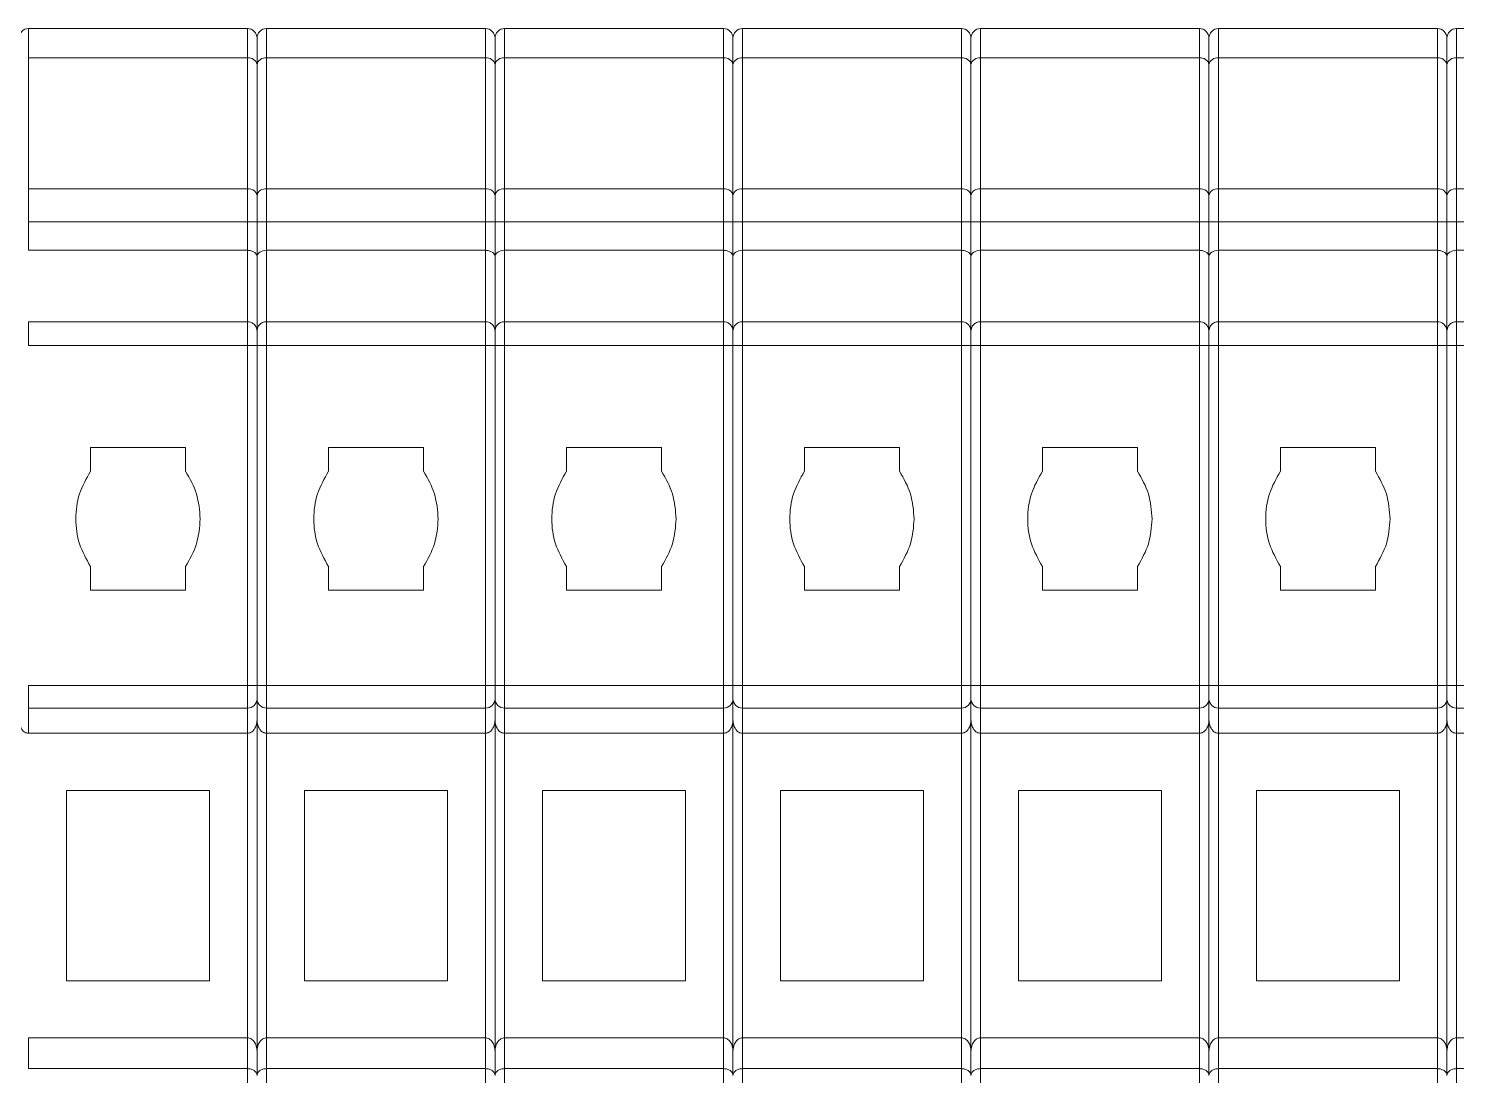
# Model space of a CAD drawing. Header units: millimetres. Extents: x 481 to 936, y 72 to 729.
# Drawn here: x 528.4 to 558.4, y 146.76 to 168.76 of the extents above; entities that cross this region are included whole.
import ezdxf

# ---------------------------------------------------------------- set-up
doc = ezdxf.new("R2010")
doc.units = ezdxf.units.MM

msp = doc.modelspace()

# ---------------------------------------------------------------- linework, layer by layer
at = {"color": 7, "linetype": 'Continuous', "lineweight": 15}
for p, q in [((528.399, 168.142), (528.399, 168.759)), ((528.399, 168.759), (532.999, 168.759)), ((532.999, 168.759), (532.999, 168.142)), ((533.399, 168.142), (533.399, 168.759)), ((533.399, 168.759), (537.999, 168.759)), ((537.999, 168.759), (537.999, 168.142)), ((538.399, 168.142), (538.399, 168.759)), ((538.399, 168.759), (542.999, 168.759)), ((542.999, 168.759), (542.999, 168.142)), ((543.399, 168.142), (543.399, 168.759)), ((543.399, 168.759), (547.999, 168.759)), ((547.999, 168.759), (547.999, 168.142)), ((548.399, 168.142), (548.399, 168.759)), ((548.399, 168.759), (552.999, 168.759)), ((552.999, 168.759), (552.999, 168.142)), ((553.399, 168.142), (553.399, 168.759)), ((553.399, 168.759), (557.999, 168.759)), ((557.999, 168.759), (557.999, 168.142)), ((558.399, 168.142), (558.399, 168.759)), ((558.399, 168.759), (562.999, 168.759)), ((528.399, 168.142), (528.399, 165.39)), ((532.999, 168.142), (528.399, 168.142)), ((532.999, 165.39), (532.999, 168.142)), ((533.199, 168.003), (533.199, 165.252)), ((533.399, 168.142), (533.399, 165.39)), ((537.999, 168.142), (533.399, 168.142)), ((537.999, 165.39), (537.999, 168.142)), ((538.199, 168.003), (538.199, 165.252)), ((538.399, 168.142), (538.399, 165.39)), ((542.999, 168.142), (538.399, 168.142)), ((542.999, 165.39), (542.999, 168.142)), ((543.199, 165.252), (543.199, 168.003)), ((543.399, 168.142), (543.399, 165.39)), ((547.999, 168.142), (543.399, 168.142)), ((547.999, 165.39), (547.999, 168.142)), ((548.199, 168.003), (548.199, 165.252)), ((548.399, 168.142), (548.399, 165.39)), ((552.999, 168.142), (548.399, 168.142)), ((552.999, 165.39), (552.999, 168.142)), ((553.199, 168.003), (553.199, 165.252)), ((553.399, 168.142), (553.399, 165.39)), ((557.999, 168.142), (553.399, 168.142)), ((557.999, 165.39), (557.999, 168.142)), ((558.199, 165.252), (558.199, 168.003)), ((558.399, 168.142), (558.399, 165.39)), ((562.999, 168.142), (558.399, 168.142)), ((528.399, 164.699), (528.399, 165.39)), ((528.399, 165.39), (532.999, 165.39)), ((532.999, 165.39), (532.999, 164.699)), ((533.399, 164.699), (533.399, 165.39)), ((533.399, 165.39), (537.999, 165.39)), ((537.999, 165.39), (537.999, 164.699)), ((538.399, 164.699), (538.399, 165.39)), ((538.399, 165.39), (542.999, 165.39)), ((542.999, 165.39), (542.999, 164.699)), ((543.399, 164.699), (543.399, 165.39)), ((543.399, 165.39), (547.999, 165.39)), ((547.999, 165.39), (547.999, 164.699)), ((548.399, 164.699), (548.399, 165.39)), ((548.399, 165.39), (552.999, 165.39)), ((552.999, 165.39), (552.999, 164.699)), ((553.399, 164.699), (553.399, 165.39)), ((553.399, 165.39), (557.999, 165.39)), ((557.999, 165.39), (557.999, 164.699)), ((558.399, 164.699), (558.399, 165.39)), ((558.399, 165.39), (562.999, 165.39)), ((528.399, 164.699), (528.399, 164.1)), ((532.999, 164.699), (528.399, 164.699)), ((532.999, 164.1), (532.999, 164.699)), ((532.999, 164.699), (533.199, 164.699)), ((533.199, 164.699), (533.199, 163.967)), ((533.199, 164.699), (533.399, 164.699)), ((533.399, 164.699), (533.399, 164.1)), ((537.999, 164.699), (533.399, 164.699)), ((537.999, 164.1), (537.999, 164.699)), ((537.999, 164.699), (538.199, 164.699)), ((538.199, 164.699), (538.199, 163.967)), ((538.199, 164.699), (538.399, 164.699)), ((538.399, 164.699), (538.399, 164.1)), ((542.999, 164.699), (538.399, 164.699)), ((542.999, 164.1), (542.999, 164.699)), ((542.999, 164.699), (543.199, 164.699)), ((543.199, 164.699), (543.399, 164.699)), ((543.199, 164.699), (543.199, 163.967)), ((543.399, 164.699), (543.399, 164.1)), ((547.999, 164.699), (543.399, 164.699)), ((547.999, 164.1), (547.999, 164.699)), ((547.999, 164.699), (548.199, 164.699)), ((548.199, 164.699), (548.199, 163.967)), ((548.199, 164.699), (548.399, 164.699)), ((548.399, 164.699), (548.399, 164.1)), ((552.999, 164.699), (548.399, 164.699)), ((552.999, 164.1), (552.999, 164.699)), ((552.999, 164.699), (553.199, 164.699)), ((553.199, 164.699), (553.199, 163.967)), ((553.199, 164.699), (553.399, 164.699)), ((553.399, 164.699), (553.399, 164.1)), ((557.999, 164.699), (553.399, 164.699)), ((557.999, 164.1), (557.999, 164.699)), ((557.999, 164.699), (558.199, 164.699)), ((558.199, 164.699), (558.399, 164.699)), ((558.199, 164.699), (558.199, 163.967)), ((558.399, 164.699), (558.399, 164.1)), ((562.999, 164.699), (558.399, 164.699)), ((528.399, 164.1), (532.999, 164.1)), ((533.399, 164.1), (537.999, 164.1)), ((538.399, 164.1), (542.999, 164.1)), ((543.399, 164.1), (547.999, 164.1)), ((548.399, 164.1), (552.999, 164.1)), ((553.399, 164.1), (557.999, 164.1)), ((558.399, 164.1), (562.999, 164.1)), ((533.199, 163.967), (533.199, 162.575)), ((533.199, 163.967), (533.199, 162.4)), ((538.199, 163.967), (538.199, 162.575)), ((538.199, 163.967), (538.199, 162.4)), ((543.199, 163.967), (543.199, 162.4)), ((543.199, 163.967), (543.199, 162.575)), ((548.199, 163.967), (548.199, 162.575)), ((548.199, 163.967), (548.199, 162.4)), ((553.199, 163.967), (553.199, 162.575)), ((553.199, 163.967), (553.199, 162.4)), ((558.199, 163.967), (558.199, 162.4)), ((558.199, 163.967), (558.199, 162.575)), ((532.999, 162.6), (528.399, 162.6)), ((528.399, 162.1), (528.399, 162.6)), ((532.999, 162.6), (532.999, 162.1)), ((537.999, 162.6), (533.399, 162.6)), ((533.399, 162.1), (533.399, 162.6)), ((537.999, 162.6), (537.999, 162.1)), ((542.999, 162.6), (538.399, 162.6)), ((538.399, 162.1), (538.399, 162.6)), ((542.999, 162.6), (542.999, 162.1)), ((547.999, 162.6), (543.399, 162.6)), ((543.399, 162.1), (543.399, 162.6)), ((547.999, 162.6), (547.999, 162.1)), ((552.999, 162.6), (548.399, 162.6)), ((548.399, 162.1), (548.399, 162.6)), ((552.999, 162.6), (552.999, 162.1)), ((557.999, 162.6), (553.399, 162.6)), ((553.399, 162.1), (553.399, 162.6)), ((557.999, 162.6), (557.999, 162.1)), ((562.999, 162.6), (558.399, 162.6)), ((558.399, 162.1), (558.399, 162.6)), ((532.999, 162.1), (528.399, 162.1)), ((532.999, 154.958), (532.999, 162.1)), ((532.999, 162.1), (533.199, 162.1)), ((533.199, 162.1), (533.199, 154.958)), ((533.199, 162.1), (533.399, 162.1)), ((533.399, 162.1), (533.399, 154.958)), ((537.999, 162.1), (533.399, 162.1)), ((537.999, 154.958), (537.999, 162.1)), ((537.999, 162.1), (538.199, 162.1)), ((538.199, 162.1), (538.199, 154.958)), ((538.199, 162.1), (538.399, 162.1)), ((538.399, 162.1), (538.399, 154.958)), ((542.999, 162.1), (538.399, 162.1)), ((542.999, 154.958), (542.999, 162.1)), ((542.999, 162.1), (543.199, 162.1)), ((543.199, 162.1), (543.399, 162.1)), ((543.199, 162.1), (543.199, 154.958)), ((543.399, 162.1), (543.399, 154.958)), ((547.999, 162.1), (543.399, 162.1)), ((547.999, 154.958), (547.999, 162.1)), ((547.999, 162.1), (548.199, 162.1)), ((548.199, 162.1), (548.199, 154.958)), ((548.199, 162.1), (548.399, 162.1)), ((548.399, 162.1), (548.399, 154.958)), ((552.999, 162.1), (548.399, 162.1)), ((552.999, 154.958), (552.999, 162.1)), ((552.999, 162.1), (553.199, 162.1)), ((553.199, 162.1), (553.199, 154.958)), ((553.199, 162.1), (553.399, 162.1)), ((553.399, 162.1), (553.399, 154.958)), ((557.999, 162.1), (553.399, 162.1)), ((557.999, 154.958), (557.999, 162.1)), ((557.999, 162.1), (558.199, 162.1)), ((558.199, 162.1), (558.399, 162.1)), ((558.199, 162.1), (558.199, 154.958)), ((558.399, 162.1), (558.399, 154.958)), ((562.999, 162.1), (558.399, 162.1)), ((529.699, 159.958), (531.699, 159.958)), ((529.699, 159.958), (529.699, 159.458)), ((531.699, 159.958), (531.699, 159.458)), ((534.699, 159.958), (536.699, 159.958)), ((534.699, 159.958), (534.699, 159.458)), ((536.699, 159.958), (536.699, 159.458)), ((539.699, 159.958), (541.699, 159.958)), ((539.699, 159.958), (539.699, 159.458)), ((541.699, 159.958), (541.699, 159.458)), ((544.699, 159.958), (546.699, 159.958)), ((544.699, 159.958), (544.699, 159.458)), ((546.699, 159.958), (546.699, 159.458)), ((549.699, 159.958), (551.699, 159.958)), ((549.699, 159.958), (549.699, 159.458)), ((551.699, 159.958), (551.699, 159.458)), ((554.699, 159.958), (556.699, 159.958)), ((554.699, 159.958), (554.699, 159.458)), ((556.699, 159.958), (556.699, 159.458)), ((529.699, 157.458), (529.699, 156.958)), ((531.699, 157.458), (531.699, 156.958)), ((534.699, 157.458), (534.699, 156.958)), ((536.699, 157.458), (536.699, 156.958)), ((539.699, 157.458), (539.699, 156.958)), ((541.699, 157.458), (541.699, 156.958)), ((544.699, 157.458), (544.699, 156.958)), ((546.699, 157.458), (546.699, 156.958)), ((549.699, 157.458), (549.699, 156.958)), ((551.699, 157.458), (551.699, 156.958)), ((554.699, 157.458), (554.699, 156.958)), ((556.699, 157.458), (556.699, 156.958)), ((531.699, 156.958), (529.699, 156.958)), ((536.699, 156.958), (534.699, 156.958)), ((541.699, 156.958), (539.699, 156.958)), ((546.699, 156.958), (544.699, 156.958)), ((551.699, 156.958), (549.699, 156.958)), ((556.699, 156.958), (554.699, 156.958)), ((528.399, 154.958), (532.999, 154.958)), ((528.399, 154.484), (528.399, 154.958)), ((532.999, 154.958), (532.999, 154.484)), ((533.199, 154.958), (532.999, 154.958)), ((533.399, 154.958), (533.199, 154.958)), ((533.399, 154.958), (537.999, 154.958)), ((533.399, 154.484), (533.399, 154.958)), ((537.999, 154.958), (537.999, 154.484)), ((538.199, 154.958), (537.999, 154.958)), ((538.399, 154.958), (538.199, 154.958)), ((538.399, 154.958), (542.999, 154.958)), ((538.399, 154.484), (538.399, 154.958)), ((542.999, 154.958), (542.999, 154.484)), ((543.199, 154.958), (542.999, 154.958)), ((543.399, 154.958), (543.199, 154.958)), ((543.399, 154.958), (547.999, 154.958)), ((543.399, 154.484), (543.399, 154.958)), ((547.999, 154.958), (547.999, 154.484)), ((548.199, 154.958), (547.999, 154.958)), ((548.399, 154.958), (548.199, 154.958)), ((548.399, 154.958), (552.999, 154.958)), ((548.399, 154.484), (548.399, 154.958)), ((552.999, 154.958), (552.999, 154.484)), ((553.199, 154.958), (552.999, 154.958)), ((553.399, 154.958), (553.199, 154.958)), ((553.399, 154.958), (557.999, 154.958)), ((553.399, 154.484), (553.399, 154.958)), ((557.999, 154.958), (557.999, 154.484)), ((558.199, 154.958), (557.999, 154.958)), ((558.399, 154.958), (558.199, 154.958)), ((558.399, 154.958), (562.999, 154.958)), ((558.399, 154.484), (558.399, 154.958)), ((533.199, 154.674), (533.199, 154.233)), ((538.199, 154.674), (538.199, 154.233)), ((543.199, 154.674), (543.199, 154.233)), ((548.199, 154.674), (548.199, 154.233)), ((553.199, 154.674), (553.199, 154.233)), ((558.199, 154.674), (558.199, 154.233)), ((532.999, 154.484), (528.399, 154.484)), ((528.399, 153.954), (528.399, 154.484)), ((532.999, 154.484), (532.999, 153.954)), ((533.199, 154.233), (533.199, 147.054)), ((537.999, 154.484), (533.399, 154.484)), ((533.399, 153.954), (533.399, 154.484)), ((537.999, 154.484), (537.999, 153.954)), ((538.199, 154.233), (538.199, 147.054)), ((542.999, 154.484), (538.399, 154.484)), ((538.399, 153.954), (538.399, 154.484)), ((542.999, 154.484), (542.999, 153.954)), ((543.199, 154.233), (543.199, 147.054)), ((547.999, 154.484), (543.399, 154.484)), ((543.399, 153.954), (543.399, 154.484)), ((547.999, 154.484), (547.999, 153.954)), ((548.199, 154.233), (548.199, 147.054)), ((552.999, 154.484), (548.399, 154.484)), ((548.399, 153.954), (548.399, 154.484)), ((552.999, 154.484), (552.999, 153.954)), ((553.199, 154.233), (553.199, 147.054)), ((557.999, 154.484), (553.399, 154.484)), ((553.399, 153.954), (553.399, 154.484)), ((557.999, 154.484), (557.999, 153.954)), ((558.199, 154.233), (558.199, 147.054)), ((562.999, 154.484), (558.399, 154.484)), ((558.399, 153.954), (558.399, 154.484)), ((528.399, 153.954), (532.999, 153.954)), ((533.399, 153.954), (537.999, 153.954)), ((538.399, 153.954), (542.999, 153.954)), ((543.399, 153.954), (547.999, 153.954)), ((548.399, 153.954), (552.999, 153.954)), ((553.399, 153.954), (557.999, 153.954)), ((558.399, 153.954), (562.999, 153.954)), ((529.199, 148.754), (529.199, 152.754)), ((529.199, 152.754), (532.199, 152.754)), ((532.199, 152.754), (532.199, 148.754)), ((534.199, 148.754), (534.199, 152.754)), ((534.199, 152.754), (537.199, 152.754)), ((537.199, 152.754), (537.199, 148.754)), ((539.199, 148.754), (539.199, 152.754)), ((539.199, 152.754), (542.199, 152.754)), ((542.199, 152.754), (542.199, 148.754)), ((544.199, 148.754), (544.199, 152.754)), ((544.199, 152.754), (547.199, 152.754)), ((547.199, 152.754), (547.199, 148.754)), ((549.199, 148.754), (549.199, 152.754)), ((549.199, 152.754), (552.199, 152.754)), ((552.199, 152.754), (552.199, 148.754)), ((554.199, 148.754), (554.199, 152.754)), ((554.199, 152.754), (557.199, 152.754)), ((557.199, 152.754), (557.199, 148.754)), ((532.199, 148.754), (529.199, 148.754)), ((537.199, 148.754), (534.199, 148.754)), ((542.199, 148.754), (539.199, 148.754)), ((547.199, 148.754), (544.199, 148.754)), ((552.199, 148.754), (549.199, 148.754)), ((557.199, 148.754), (554.199, 148.754)), ((528.399, 147.554), (528.399, 146.907)), ((532.999, 147.554), (528.399, 147.554)), ((532.999, 146.907), (532.999, 147.554)), ((533.399, 147.554), (533.399, 146.907)), ((537.999, 147.554), (533.399, 147.554)), ((537.999, 146.907), (537.999, 147.554)), ((538.399, 147.554), (538.399, 146.907)), ((542.999, 147.554), (538.399, 147.554)), ((542.999, 146.907), (542.999, 147.554)), ((543.399, 147.554), (543.399, 146.907)), ((547.999, 147.554), (543.399, 147.554)), ((547.999, 146.907), (547.999, 147.554)), ((548.399, 147.554), (548.399, 146.907)), ((552.999, 147.554), (548.399, 147.554)), ((552.999, 146.907), (552.999, 147.554)), ((553.399, 147.554), (553.399, 146.907)), ((557.999, 147.554), (553.399, 147.554)), ((557.999, 146.907), (557.999, 147.554)), ((558.399, 147.554), (558.399, 146.907)), ((562.999, 147.554), (558.399, 147.554)), ((533.199, 147.274), (533.199, 146.764)), ((533.199, 146.764), (533.199, 147.274)), ((538.199, 147.274), (538.199, 146.764)), ((538.199, 146.764), (538.199, 147.274)), ((543.199, 146.764), (543.199, 147.274)), ((543.199, 147.274), (543.199, 146.764)), ((548.199, 147.274), (548.199, 146.764)), ((548.199, 146.764), (548.199, 147.274)), ((553.199, 147.274), (553.199, 146.764)), ((553.199, 146.764), (553.199, 147.274)), ((558.199, 146.764), (558.199, 147.274)), ((558.199, 147.274), (558.199, 146.764)), ((532.999, 146.907), (528.399, 146.907)), ((532.999, 144.642), (532.999, 146.907)), ((533.399, 146.907), (533.399, 144.642)), ((537.999, 146.907), (533.399, 146.907)), ((537.999, 144.642), (537.999, 146.907)), ((538.399, 146.907), (538.399, 144.642)), ((542.999, 146.907), (538.399, 146.907)), ((542.999, 144.642), (542.999, 146.907)), ((543.399, 146.907), (543.399, 144.642)), ((547.999, 146.907), (543.399, 146.907)), ((547.999, 144.642), (547.999, 146.907)), ((548.399, 146.907), (548.399, 144.642)), ((552.999, 146.907), (548.399, 146.907)), ((552.999, 144.642), (552.999, 146.907)), ((553.399, 146.907), (553.399, 144.642)), ((557.999, 146.907), (553.399, 146.907)), ((557.999, 144.642), (557.999, 146.907)), ((558.399, 146.907), (558.399, 144.642)), ((562.999, 146.907), (558.399, 146.907))]:
    msp.add_line(p, q, dxfattribs=at)
at = {"color": 8, "linetype": 'Continuous', "lineweight": 15}
for p, q in [((532.999, 162.6), (532.999, 164.1)), ((533.399, 164.1), (533.399, 162.6)), ((537.999, 162.6), (537.999, 164.1)), ((538.399, 164.1), (538.399, 162.6)), ((542.999, 162.6), (542.999, 164.1)), ((543.399, 164.1), (543.399, 162.6)), ((547.999, 162.6), (547.999, 164.1)), ((548.399, 164.1), (548.399, 162.6)), ((552.999, 162.6), (552.999, 164.1)), ((553.399, 164.1), (553.399, 162.6)), ((557.999, 162.6), (557.999, 164.1)), ((558.399, 164.1), (558.399, 162.6)), ((532.999, 147.554), (532.999, 153.954)), ((533.399, 153.954), (533.399, 147.554)), ((537.999, 147.554), (537.999, 153.954)), ((538.399, 153.954), (538.399, 147.554)), ((542.999, 147.554), (542.999, 153.954)), ((543.399, 153.954), (543.399, 147.554)), ((547.999, 147.554), (547.999, 153.954)), ((548.399, 153.954), (548.399, 147.554)), ((552.999, 147.554), (552.999, 153.954)), ((553.399, 153.954), (553.399, 147.554)), ((557.999, 147.554), (557.999, 153.954)), ((558.399, 153.954), (558.399, 147.554))]:
    msp.add_line(p, q, dxfattribs=at)
at = {"color": 7, "linetype": 'Continuous', "lineweight": 15}
for centre, radius, start, end in [((528.399, 168.559), 0.2, 90, 180), ((532.999, 168.559), 0.2, 360, 90), ((533.399, 168.559), 0.2, 90, 180), ((537.999, 168.559), 0.2, 360, 90), ((538.399, 168.559), 0.2, 90, 180), ((542.999, 168.559), 0.2, 360, 90), ((543.399, 168.559), 0.2, 90, 180), ((547.999, 168.559), 0.2, 360, 90), ((548.399, 168.559), 0.2, 90, 180), ((552.999, 168.559), 0.2, 360, 90), ((553.399, 168.559), 0.2, 90, 180), ((557.999, 168.559), 0.2, 360, 90), ((558.399, 168.559), 0.2, 90, 180), ((533.025, 167.966), 0.178, 12.2565, 98.4379), ((533.373, 167.966), 0.178, 81.5621, 167.7435), ((538.025, 167.966), 0.178, 12.2565, 98.4379), ((538.373, 167.966), 0.178, 81.5621, 167.7435), ((543.025, 167.966), 0.178, 12.2565, 98.4379), ((543.373, 167.966), 0.178, 81.5621, 167.7435), ((548.025, 167.966), 0.178, 12.2565, 98.4379), ((548.373, 167.966), 0.178, 81.5621, 167.7435), ((553.025, 167.966), 0.178, 12.2565, 98.4379), ((553.373, 167.966), 0.178, 81.5621, 167.7435), ((558.025, 167.966), 0.178, 12.2565, 98.4379), ((558.373, 167.966), 0.178, 81.5621, 167.7435), ((533.025, 165.214), 0.178, 12.2565, 98.4379), ((533.373, 165.214), 0.178, 81.5621, 167.7435), ((538.025, 165.214), 0.178, 12.2565, 98.4379), ((538.373, 165.214), 0.178, 81.5621, 167.7435), ((543.025, 165.214), 0.178, 12.2565, 98.4379), ((543.373, 165.214), 0.178, 81.5621, 167.7435), ((548.025, 165.214), 0.178, 12.2565, 98.4379), ((548.373, 165.214), 0.178, 81.5621, 167.7435), ((553.025, 165.214), 0.178, 12.2565, 98.4379), ((553.373, 165.214), 0.178, 81.5621, 167.7435), ((558.025, 165.214), 0.178, 12.2565, 98.4379), ((558.373, 165.214), 0.178, 81.5621, 167.7435), ((533.004, 154.679), 0.195, 268.4642, 358.3771), ((533.394, 154.679), 0.195, 181.6229, 271.5358), ((538.004, 154.679), 0.195, 268.4642, 358.3771), ((538.394, 154.679), 0.195, 181.6229, 271.5358), ((543.004, 154.679), 0.195, 268.4642, 358.3771), ((543.394, 154.679), 0.195, 181.6229, 271.5358), ((548.004, 154.679), 0.195, 268.4642, 358.3771), ((548.394, 154.679), 0.195, 181.6229, 271.5358), ((553.004, 154.679), 0.195, 268.4642, 358.3771), ((553.394, 154.679), 0.195, 181.6229, 271.5358), ((558.004, 154.679), 0.195, 268.4642, 358.3771), ((558.394, 154.679), 0.195, 181.6229, 271.5358)]:
    msp.add_arc(centre, radius, start, end, dxfattribs=at)
for centre in [(533.399, 163.967), (538.399, 163.967), (543.399, 163.967), (548.399, 163.967), (553.399, 163.967), (558.399, 163.967)]:
    msp.add_ellipse(centre, major_axis=(0.2, 0), ratio=0.666667, start_param=1.570796, end_param=3.141593, dxfattribs=at)
for points, knots in [([(533.199, 168.559), (533.199, 168.552), (533.199, 168.538), (533.199, 168.424), (533.199, 168.251), (533.199, 168.085), (533.199, 168.003)], [0, 0, 0, 0, 0.247435, 0.5, 0.752565, 1, 1, 1, 1]), ([(533.199, 168.559), (533.199, 168.552), (533.199, 168.538), (533.199, 168.424), (533.199, 168.251), (533.199, 168.085), (533.199, 168.003)], [0, 0, 0, 0, 0.247435, 0.5, 0.752565, 1, 1, 1, 1]), ([(538.199, 168.559), (538.199, 168.552), (538.199, 168.538), (538.199, 168.424), (538.199, 168.251), (538.199, 168.085), (538.199, 168.003)], [0, 0, 0, 0, 0.247435, 0.5, 0.752565, 1, 1, 1, 1]), ([(538.199, 168.559), (538.199, 168.552), (538.199, 168.538), (538.199, 168.424), (538.199, 168.251), (538.199, 168.085), (538.199, 168.003)], [0, 0, 0, 0, 0.247435, 0.5, 0.752565, 1, 1, 1, 1]), ([(543.199, 168.559), (543.199, 168.552), (543.199, 168.538), (543.199, 168.424), (543.199, 168.251), (543.199, 168.085), (543.199, 168.003)], [0, 0, 0, 0, 0.247435, 0.5, 0.752565, 1, 1, 1, 1]), ([(543.199, 168.559), (543.199, 168.552), (543.199, 168.538), (543.199, 168.424), (543.199, 168.251), (543.199, 168.085), (543.199, 168.003)], [0, 0, 0, 0, 0.247435, 0.5, 0.752565, 1, 1, 1, 1]), ([(548.199, 168.559), (548.199, 168.552), (548.199, 168.538), (548.199, 168.424), (548.199, 168.251), (548.199, 168.085), (548.199, 168.003)], [0, 0, 0, 0, 0.247435, 0.5, 0.752565, 1, 1, 1, 1]), ([(548.199, 168.559), (548.199, 168.552), (548.199, 168.538), (548.199, 168.424), (548.199, 168.251), (548.199, 168.085), (548.199, 168.003)], [0, 0, 0, 0, 0.247435, 0.5, 0.752565, 1, 1, 1, 1]), ([(553.199, 168.559), (553.199, 168.552), (553.199, 168.538), (553.199, 168.424), (553.199, 168.251), (553.199, 168.085), (553.199, 168.003)], [0, 0, 0, 0, 0.247435, 0.5, 0.752565, 1, 1, 1, 1]), ([(553.199, 168.559), (553.199, 168.552), (553.199, 168.538), (553.199, 168.424), (553.199, 168.251), (553.199, 168.085), (553.199, 168.003)], [0, 0, 0, 0, 0.247435, 0.5, 0.752565, 1, 1, 1, 1]), ([(558.199, 168.559), (558.199, 168.552), (558.199, 168.538), (558.199, 168.424), (558.199, 168.251), (558.199, 168.085), (558.199, 168.003)], [0, 0, 0, 0, 0.247435, 0.5, 0.752565, 1, 1, 1, 1]), ([(558.199, 168.559), (558.199, 168.552), (558.199, 168.538), (558.199, 168.424), (558.199, 168.251), (558.199, 168.085), (558.199, 168.003)], [0, 0, 0, 0, 0.247435, 0.5, 0.752565, 1, 1, 1, 1]), ([(533.199, 163.967), (533.196, 163.984), (533.19, 164.018), (533.152, 164.056), (533.11, 164.079), (533.075, 164.091), (533.037, 164.099), (533.012, 164.1), (532.999, 164.1)], [0, 0, 0, 0, 0.269966, 0.52831, 0.658152, 0.776861, 0.889617, 1, 1, 1, 1]), ([(538.199, 163.967), (538.196, 163.984), (538.19, 164.018), (538.152, 164.056), (538.11, 164.079), (538.075, 164.091), (538.037, 164.099), (538.012, 164.1), (537.999, 164.1)], [0, 0, 0, 0, 0.269966, 0.52831, 0.658152, 0.776861, 0.889617, 1, 1, 1, 1]), ([(543.199, 163.967), (543.196, 163.984), (543.19, 164.018), (543.152, 164.056), (543.11, 164.079), (543.075, 164.091), (543.037, 164.099), (543.012, 164.1), (542.999, 164.1)], [0, 0, 0, 0, 0.269966, 0.52831, 0.658152, 0.776861, 0.889617, 1, 1, 1, 1]), ([(548.199, 163.967), (548.196, 163.984), (548.19, 164.018), (548.152, 164.056), (548.11, 164.079), (548.075, 164.091), (548.037, 164.099), (548.012, 164.1), (547.999, 164.1)], [0, 0, 0, 0, 0.269966, 0.52831, 0.658152, 0.776861, 0.889617, 1, 1, 1, 1]), ([(553.199, 163.967), (553.196, 163.984), (553.19, 164.018), (553.152, 164.056), (553.11, 164.079), (553.075, 164.091), (553.037, 164.099), (553.012, 164.1), (552.999, 164.1)], [0, 0, 0, 0, 0.269966, 0.52831, 0.658152, 0.776861, 0.889617, 1, 1, 1, 1]), ([(558.199, 163.967), (558.196, 163.984), (558.19, 164.018), (558.152, 164.056), (558.11, 164.079), (558.075, 164.091), (558.037, 164.099), (558.012, 164.1), (557.999, 164.1)], [0, 0, 0, 0, 0.269966, 0.52831, 0.658152, 0.776861, 0.889617, 1, 1, 1, 1]), ([(533.199, 162.4), (533.195, 162.428), (533.188, 162.487), (533.134, 162.554), (533.067, 162.594), (533.021, 162.598), (532.999, 162.6)], [0, 0, 0, 0, 0.270261, 0.562429, 0.789736, 1, 1, 1, 1]), ([(533.399, 162.6), (533.37, 162.597), (533.311, 162.589), (533.244, 162.535), (533.205, 162.468), (533.201, 162.422), (533.199, 162.4)], [0, 0, 0, 0, 0.270261, 0.562429, 0.789736, 1, 1, 1, 1]), ([(538.199, 162.4), (538.195, 162.428), (538.188, 162.487), (538.134, 162.554), (538.067, 162.594), (538.021, 162.598), (537.999, 162.6)], [0, 0, 0, 0, 0.270261, 0.562429, 0.789736, 1, 1, 1, 1]), ([(538.399, 162.6), (538.37, 162.597), (538.311, 162.589), (538.244, 162.535), (538.205, 162.468), (538.201, 162.422), (538.199, 162.4)], [0, 0, 0, 0, 0.270261, 0.562429, 0.789736, 1, 1, 1, 1]), ([(543.199, 162.4), (543.195, 162.428), (543.188, 162.487), (543.134, 162.554), (543.067, 162.594), (543.021, 162.598), (542.999, 162.6)], [0, 0, 0, 0, 0.270261, 0.562429, 0.789736, 1, 1, 1, 1]), ([(543.399, 162.6), (543.37, 162.597), (543.311, 162.589), (543.244, 162.535), (543.205, 162.468), (543.201, 162.422), (543.199, 162.4)], [0, 0, 0, 0, 0.270261, 0.562429, 0.789736, 1, 1, 1, 1]), ([(548.199, 162.4), (548.195, 162.428), (548.188, 162.487), (548.134, 162.554), (548.067, 162.594), (548.021, 162.598), (547.999, 162.6)], [0, 0, 0, 0, 0.270261, 0.562429, 0.789736, 1, 1, 1, 1]), ([(548.399, 162.6), (548.37, 162.597), (548.311, 162.589), (548.244, 162.535), (548.205, 162.468), (548.201, 162.422), (548.199, 162.4)], [0, 0, 0, 0, 0.270261, 0.562429, 0.789736, 1, 1, 1, 1]), ([(553.199, 162.4), (553.195, 162.428), (553.188, 162.487), (553.134, 162.554), (553.067, 162.594), (553.021, 162.598), (552.999, 162.6)], [0, 0, 0, 0, 0.270261, 0.562429, 0.789736, 1, 1, 1, 1]), ([(553.399, 162.6), (553.37, 162.597), (553.311, 162.589), (553.244, 162.535), (553.205, 162.468), (553.201, 162.422), (553.199, 162.4)], [0, 0, 0, 0, 0.270261, 0.562429, 0.789736, 1, 1, 1, 1]), ([(558.199, 162.4), (558.195, 162.428), (558.188, 162.487), (558.134, 162.554), (558.067, 162.594), (558.021, 162.598), (557.999, 162.6)], [0, 0, 0, 0, 0.270261, 0.562429, 0.789736, 1, 1, 1, 1]), ([(558.399, 162.6), (558.37, 162.597), (558.311, 162.589), (558.244, 162.535), (558.205, 162.468), (558.201, 162.422), (558.199, 162.4)], [0, 0, 0, 0, 0.270261, 0.562429, 0.789736, 1, 1, 1, 1]), ([(533.199, 162.4), (533.199, 162.396), (533.199, 162.39), (533.199, 162.353), (533.199, 162.314), (533.199, 162.266), (533.199, 162.196), (533.199, 162.138), (533.199, 162.1)], [0, 0, 0, 0, 0.239444, 0.36822, 0.499999, 0.628777, 0.760556, 1, 1, 1, 1]), ([(533.199, 162.4), (533.199, 162.396), (533.199, 162.39), (533.199, 162.352), (533.199, 162.313), (533.199, 162.266), (533.199, 162.196), (533.199, 162.138), (533.199, 162.1)], [0, 0, 0, 0, 0.2394436, 0.3712234, 0.5000014, 0.6317798, 0.7605564, 1, 1, 1, 1]), ([(538.199, 162.4), (538.199, 162.396), (538.199, 162.39), (538.199, 162.353), (538.199, 162.314), (538.199, 162.266), (538.199, 162.196), (538.199, 162.138), (538.199, 162.1)], [0, 0, 0, 0, 0.239444, 0.36822, 0.499999, 0.628777, 0.760556, 1, 1, 1, 1]), ([(538.199, 162.4), (538.199, 162.396), (538.199, 162.39), (538.199, 162.352), (538.199, 162.313), (538.199, 162.266), (538.199, 162.196), (538.199, 162.138), (538.199, 162.1)], [0, 0, 0, 0, 0.2394436, 0.3712234, 0.5000014, 0.6317798, 0.7605564, 1, 1, 1, 1]), ([(543.199, 162.4), (543.199, 162.396), (543.199, 162.39), (543.199, 162.352), (543.199, 162.313), (543.199, 162.266), (543.199, 162.196), (543.199, 162.138), (543.199, 162.1)], [0, 0, 0, 0, 0.2394436, 0.3712234, 0.5000014, 0.6317798, 0.7605564, 1, 1, 1, 1]), ([(543.199, 162.4), (543.199, 162.396), (543.199, 162.39), (543.199, 162.353), (543.199, 162.314), (543.199, 162.266), (543.199, 162.196), (543.199, 162.138), (543.199, 162.1)], [0, 0, 0, 0, 0.239444, 0.36822, 0.499999, 0.628777, 0.760556, 1, 1, 1, 1]), ([(548.199, 162.4), (548.199, 162.396), (548.199, 162.39), (548.199, 162.353), (548.199, 162.314), (548.199, 162.266), (548.199, 162.196), (548.199, 162.138), (548.199, 162.1)], [0, 0, 0, 0, 0.239444, 0.36822, 0.499999, 0.628777, 0.760556, 1, 1, 1, 1]), ([(548.199, 162.4), (548.199, 162.396), (548.199, 162.39), (548.199, 162.352), (548.199, 162.313), (548.199, 162.266), (548.199, 162.196), (548.199, 162.138), (548.199, 162.1)], [0, 0, 0, 0, 0.2394436, 0.3712234, 0.5000014, 0.6317798, 0.7605564, 1, 1, 1, 1]), ([(553.199, 162.4), (553.199, 162.396), (553.199, 162.39), (553.199, 162.353), (553.199, 162.314), (553.199, 162.266), (553.199, 162.196), (553.199, 162.138), (553.199, 162.1)], [0, 0, 0, 0, 0.239444, 0.36822, 0.499999, 0.628777, 0.760556, 1, 1, 1, 1]), ([(553.199, 162.4), (553.199, 162.396), (553.199, 162.39), (553.199, 162.352), (553.199, 162.313), (553.199, 162.266), (553.199, 162.196), (553.199, 162.138), (553.199, 162.1)], [0, 0, 0, 0, 0.2394436, 0.3712234, 0.5000014, 0.6317798, 0.7605564, 1, 1, 1, 1]), ([(558.199, 162.4), (558.199, 162.396), (558.199, 162.39), (558.199, 162.352), (558.199, 162.313), (558.199, 162.266), (558.199, 162.196), (558.199, 162.138), (558.199, 162.1)], [0, 0, 0, 0, 0.2394436, 0.3712234, 0.5000014, 0.6317798, 0.7605564, 1, 1, 1, 1]), ([(558.199, 162.4), (558.199, 162.396), (558.199, 162.39), (558.199, 162.353), (558.199, 162.314), (558.199, 162.266), (558.199, 162.196), (558.199, 162.138), (558.199, 162.1)], [0, 0, 0, 0, 0.239444, 0.36822, 0.499999, 0.628777, 0.760556, 1, 1, 1, 1]), ([(533.199, 154.958), (533.199, 154.926), (533.199, 154.864), (533.199, 154.78), (533.199, 154.711), (533.199, 154.686), (533.199, 154.674)], [0, 0, 0, 0, 0.2506562, 0.5000436, 0.7561421, 1, 1, 1, 1]), ([(533.199, 154.958), (533.199, 154.927), (533.199, 154.865), (533.199, 154.781), (533.199, 154.712), (533.199, 154.686), (533.199, 154.674)], [0, 0, 0, 0, 0.243858, 0.499956, 0.749344, 1, 1, 1, 1]), ([(538.199, 154.958), (538.199, 154.926), (538.199, 154.864), (538.199, 154.78), (538.199, 154.711), (538.199, 154.686), (538.199, 154.674)], [0, 0, 0, 0, 0.2506562, 0.5000436, 0.7561421, 1, 1, 1, 1]), ([(538.199, 154.958), (538.199, 154.927), (538.199, 154.865), (538.199, 154.781), (538.199, 154.712), (538.199, 154.686), (538.199, 154.674)], [0, 0, 0, 0, 0.243858, 0.499956, 0.749344, 1, 1, 1, 1]), ([(543.199, 154.958), (543.199, 154.927), (543.199, 154.865), (543.199, 154.781), (543.199, 154.712), (543.199, 154.686), (543.199, 154.674)], [0, 0, 0, 0, 0.243858, 0.499956, 0.749344, 1, 1, 1, 1]), ([(543.199, 154.958), (543.199, 154.926), (543.199, 154.864), (543.199, 154.78), (543.199, 154.711), (543.199, 154.686), (543.199, 154.674)], [0, 0, 0, 0, 0.2506562, 0.5000436, 0.7561421, 1, 1, 1, 1]), ([(548.199, 154.958), (548.199, 154.926), (548.199, 154.864), (548.199, 154.78), (548.199, 154.711), (548.199, 154.686), (548.199, 154.674)], [0, 0, 0, 0, 0.2506562, 0.5000436, 0.7561421, 1, 1, 1, 1]), ([(548.199, 154.958), (548.199, 154.927), (548.199, 154.865), (548.199, 154.781), (548.199, 154.712), (548.199, 154.686), (548.199, 154.674)], [0, 0, 0, 0, 0.243858, 0.499956, 0.749344, 1, 1, 1, 1]), ([(553.199, 154.958), (553.199, 154.926), (553.199, 154.864), (553.199, 154.78), (553.199, 154.711), (553.199, 154.686), (553.199, 154.674)], [0, 0, 0, 0, 0.2506562, 0.5000436, 0.7561421, 1, 1, 1, 1]), ([(553.199, 154.958), (553.199, 154.927), (553.199, 154.865), (553.199, 154.781), (553.199, 154.712), (553.199, 154.686), (553.199, 154.674)], [0, 0, 0, 0, 0.243858, 0.499956, 0.749344, 1, 1, 1, 1]), ([(558.199, 154.958), (558.199, 154.927), (558.199, 154.865), (558.199, 154.781), (558.199, 154.712), (558.199, 154.686), (558.199, 154.674)], [0, 0, 0, 0, 0.243858, 0.499956, 0.749344, 1, 1, 1, 1]), ([(558.199, 154.958), (558.199, 154.926), (558.199, 154.864), (558.199, 154.78), (558.199, 154.711), (558.199, 154.686), (558.199, 154.674)], [0, 0, 0, 0, 0.2506562, 0.5000436, 0.7561421, 1, 1, 1, 1]), ([(528.199, 154.233), (528.202, 154.197), (528.207, 154.129), (528.244, 154.05), (528.285, 154.001), (528.32, 153.974), (528.358, 153.957), (528.386, 153.955), (528.399, 153.954)], [0, 0, 0, 0, 0.305625, 0.581764, 0.70514, 0.811052, 0.909254, 1, 1, 1, 1]), ([(532.999, 153.954), (533.012, 153.955), (533.039, 153.957), (533.077, 153.974), (533.112, 154.001), (533.154, 154.05), (533.191, 154.129), (533.196, 154.197), (533.199, 154.233)], [0, 0, 0, 0, 0.09071, 0.188948, 0.294816, 0.418236, 0.694375, 1, 1, 1, 1]), ([(533.199, 154.233), (533.202, 154.197), (533.207, 154.129), (533.244, 154.05), (533.285, 154.001), (533.32, 153.974), (533.358, 153.957), (533.386, 153.955), (533.399, 153.954)], [0, 0, 0, 0, 0.305625, 0.581764, 0.70514, 0.811052, 0.909254, 1, 1, 1, 1]), ([(537.999, 153.954), (538.012, 153.955), (538.039, 153.957), (538.077, 153.974), (538.112, 154.001), (538.154, 154.05), (538.191, 154.129), (538.196, 154.197), (538.199, 154.233)], [0, 0, 0, 0, 0.09071, 0.188948, 0.294816, 0.418236, 0.694375, 1, 1, 1, 1]), ([(538.199, 154.233), (538.202, 154.197), (538.207, 154.129), (538.244, 154.05), (538.285, 154.001), (538.32, 153.974), (538.358, 153.957), (538.386, 153.955), (538.399, 153.954)], [0, 0, 0, 0, 0.305625, 0.581764, 0.70514, 0.811052, 0.909254, 1, 1, 1, 1]), ([(542.999, 153.954), (543.012, 153.955), (543.039, 153.957), (543.077, 153.974), (543.112, 154.001), (543.154, 154.05), (543.191, 154.129), (543.196, 154.197), (543.199, 154.233)], [0, 0, 0, 0, 0.09071, 0.188948, 0.294816, 0.418236, 0.694375, 1, 1, 1, 1]), ([(543.199, 154.233), (543.202, 154.197), (543.207, 154.129), (543.244, 154.05), (543.285, 154.001), (543.32, 153.974), (543.358, 153.957), (543.386, 153.955), (543.399, 153.954)], [0, 0, 0, 0, 0.305625, 0.581764, 0.70514, 0.811052, 0.909254, 1, 1, 1, 1]), ([(547.999, 153.954), (548.012, 153.955), (548.039, 153.957), (548.077, 153.974), (548.112, 154.001), (548.154, 154.05), (548.191, 154.129), (548.196, 154.197), (548.199, 154.233)], [0, 0, 0, 0, 0.09071, 0.188948, 0.294816, 0.418236, 0.694375, 1, 1, 1, 1]), ([(548.199, 154.233), (548.202, 154.197), (548.207, 154.129), (548.244, 154.05), (548.285, 154.001), (548.32, 153.974), (548.358, 153.957), (548.386, 153.955), (548.399, 153.954)], [0, 0, 0, 0, 0.305625, 0.581764, 0.70514, 0.811052, 0.909254, 1, 1, 1, 1]), ([(552.999, 153.954), (553.012, 153.955), (553.039, 153.957), (553.077, 153.974), (553.112, 154.001), (553.154, 154.05), (553.191, 154.129), (553.196, 154.197), (553.199, 154.233)], [0, 0, 0, 0, 0.09071, 0.188948, 0.294816, 0.418236, 0.694375, 1, 1, 1, 1]), ([(553.199, 154.233), (553.202, 154.197), (553.207, 154.129), (553.244, 154.05), (553.285, 154.001), (553.32, 153.974), (553.358, 153.957), (553.386, 153.955), (553.399, 153.954)], [0, 0, 0, 0, 0.305625, 0.581764, 0.70514, 0.811052, 0.909254, 1, 1, 1, 1]), ([(557.999, 153.954), (558.012, 153.955), (558.039, 153.957), (558.077, 153.974), (558.112, 154.001), (558.154, 154.05), (558.191, 154.129), (558.196, 154.197), (558.199, 154.233)], [0, 0, 0, 0, 0.09071, 0.188948, 0.294816, 0.418236, 0.694375, 1, 1, 1, 1]), ([(558.199, 154.233), (558.202, 154.197), (558.207, 154.129), (558.244, 154.05), (558.285, 154.001), (558.32, 153.974), (558.358, 153.957), (558.386, 153.955), (558.399, 153.954)], [0, 0, 0, 0, 0.305625, 0.581764, 0.70514, 0.811052, 0.909254, 1, 1, 1, 1]), ([(532.999, 147.554), (533.012, 147.553), (533.039, 147.55), (533.077, 147.533), (533.112, 147.507), (533.154, 147.458), (533.191, 147.378), (533.196, 147.31), (533.199, 147.274)], [0, 0, 0, 0, 0.0907291, 0.1889473, 0.2948153, 0.418235, 0.6943743, 1, 1, 1, 1]), ([(533.199, 147.274), (533.202, 147.31), (533.207, 147.378), (533.244, 147.458), (533.285, 147.507), (533.32, 147.533), (533.358, 147.55), (533.386, 147.553), (533.399, 147.554)], [0, 0, 0, 0, 0.305625, 0.581764, 0.70514, 0.811052, 0.909254, 1, 1, 1, 1]), ([(537.999, 147.554), (538.012, 147.553), (538.039, 147.55), (538.077, 147.533), (538.112, 147.507), (538.154, 147.458), (538.191, 147.378), (538.196, 147.31), (538.199, 147.274)], [0, 0, 0, 0, 0.0907291, 0.1889473, 0.2948153, 0.418235, 0.6943743, 1, 1, 1, 1]), ([(538.199, 147.274), (538.202, 147.31), (538.207, 147.378), (538.244, 147.458), (538.285, 147.507), (538.32, 147.533), (538.358, 147.55), (538.386, 147.553), (538.399, 147.554)], [0, 0, 0, 0, 0.305625, 0.581764, 0.70514, 0.811052, 0.909254, 1, 1, 1, 1]), ([(542.999, 147.554), (543.012, 147.553), (543.039, 147.55), (543.077, 147.533), (543.112, 147.507), (543.154, 147.458), (543.191, 147.378), (543.196, 147.31), (543.199, 147.274)], [0, 0, 0, 0, 0.0907291, 0.1889473, 0.2948153, 0.418235, 0.6943743, 1, 1, 1, 1]), ([(543.199, 147.274), (543.202, 147.31), (543.207, 147.378), (543.244, 147.458), (543.285, 147.507), (543.32, 147.533), (543.358, 147.55), (543.386, 147.553), (543.399, 147.554)], [0, 0, 0, 0, 0.305625, 0.581764, 0.70514, 0.811052, 0.909254, 1, 1, 1, 1]), ([(547.999, 147.554), (548.012, 147.553), (548.039, 147.55), (548.077, 147.533), (548.112, 147.507), (548.154, 147.458), (548.191, 147.378), (548.196, 147.31), (548.199, 147.274)], [0, 0, 0, 0, 0.0907291, 0.1889473, 0.2948153, 0.418235, 0.6943743, 1, 1, 1, 1]), ([(548.199, 147.274), (548.202, 147.31), (548.207, 147.378), (548.244, 147.458), (548.285, 147.507), (548.32, 147.533), (548.358, 147.55), (548.386, 147.553), (548.399, 147.554)], [0, 0, 0, 0, 0.305625, 0.581764, 0.70514, 0.811052, 0.909254, 1, 1, 1, 1]), ([(552.999, 147.554), (553.012, 147.553), (553.039, 147.55), (553.077, 147.533), (553.112, 147.507), (553.154, 147.458), (553.191, 147.378), (553.196, 147.31), (553.199, 147.274)], [0, 0, 0, 0, 0.0907291, 0.1889473, 0.2948153, 0.418235, 0.6943743, 1, 1, 1, 1]), ([(553.199, 147.274), (553.202, 147.31), (553.207, 147.378), (553.244, 147.458), (553.285, 147.507), (553.32, 147.533), (553.358, 147.55), (553.386, 147.553), (553.399, 147.554)], [0, 0, 0, 0, 0.305625, 0.581764, 0.70514, 0.811052, 0.909254, 1, 1, 1, 1]), ([(557.999, 147.554), (558.012, 147.553), (558.039, 147.55), (558.077, 147.533), (558.112, 147.507), (558.154, 147.458), (558.191, 147.378), (558.196, 147.31), (558.199, 147.274)], [0, 0, 0, 0, 0.090729, 0.188947, 0.294815, 0.418235, 0.694374, 1, 1, 1, 1]), ([(558.199, 147.274), (558.202, 147.31), (558.207, 147.378), (558.244, 147.458), (558.285, 147.507), (558.32, 147.533), (558.358, 147.55), (558.386, 147.553), (558.399, 147.554)], [0, 0, 0, 0, 0.305625, 0.581764, 0.70514, 0.811052, 0.909254, 1, 1, 1, 1]), ([(533.199, 146.764), (533.196, 146.783), (533.19, 146.819), (533.152, 146.86), (533.11, 146.884), (533.075, 146.897), (533.037, 146.906), (533.011, 146.907), (532.999, 146.907)], [0, 0, 0, 0, 0.272463, 0.531981, 0.659838, 0.779434, 0.892238, 1, 1, 1, 1]), ([(533.399, 146.907), (533.386, 146.907), (533.36, 146.906), (533.323, 146.897), (533.287, 146.884), (533.246, 146.86), (533.207, 146.819), (533.202, 146.783), (533.199, 146.764)], [0, 0, 0, 0, 0.1077488, 0.2205488, 0.3401487, 0.4680185, 0.7275366, 1, 1, 1, 1]), ([(538.199, 146.764), (538.196, 146.783), (538.19, 146.819), (538.152, 146.86), (538.11, 146.884), (538.075, 146.897), (538.037, 146.906), (538.011, 146.907), (537.999, 146.907)], [0, 0, 0, 0, 0.272463, 0.531981, 0.659838, 0.779434, 0.892238, 1, 1, 1, 1]), ([(538.399, 146.907), (538.386, 146.907), (538.36, 146.906), (538.323, 146.897), (538.287, 146.884), (538.246, 146.86), (538.207, 146.819), (538.202, 146.783), (538.199, 146.764)], [0, 0, 0, 0, 0.1077488, 0.2205488, 0.3401487, 0.4680185, 0.7275366, 1, 1, 1, 1]), ([(543.199, 146.764), (543.196, 146.783), (543.19, 146.819), (543.152, 146.86), (543.11, 146.884), (543.075, 146.897), (543.037, 146.906), (543.011, 146.907), (542.999, 146.907)], [0, 0, 0, 0, 0.272463, 0.531981, 0.659838, 0.779434, 0.892238, 1, 1, 1, 1]), ([(543.399, 146.907), (543.386, 146.907), (543.36, 146.906), (543.323, 146.897), (543.287, 146.884), (543.246, 146.86), (543.207, 146.819), (543.202, 146.783), (543.199, 146.764)], [0, 0, 0, 0, 0.1077488, 0.2205488, 0.3401487, 0.4680185, 0.7275366, 1, 1, 1, 1]), ([(548.199, 146.764), (548.196, 146.783), (548.19, 146.819), (548.152, 146.86), (548.11, 146.884), (548.075, 146.897), (548.037, 146.906), (548.011, 146.907), (547.999, 146.907)], [0, 0, 0, 0, 0.272463, 0.531981, 0.659838, 0.779434, 0.892238, 1, 1, 1, 1]), ([(548.399, 146.907), (548.386, 146.907), (548.36, 146.906), (548.323, 146.897), (548.287, 146.884), (548.246, 146.86), (548.207, 146.819), (548.202, 146.783), (548.199, 146.764)], [0, 0, 0, 0, 0.1077488, 0.2205488, 0.3401487, 0.4680185, 0.7275366, 1, 1, 1, 1]), ([(553.199, 146.764), (553.196, 146.783), (553.19, 146.819), (553.152, 146.86), (553.11, 146.884), (553.075, 146.897), (553.037, 146.906), (553.011, 146.907), (552.999, 146.907)], [0, 0, 0, 0, 0.272463, 0.531981, 0.659838, 0.779434, 0.892238, 1, 1, 1, 1]), ([(553.399, 146.907), (553.386, 146.907), (553.36, 146.906), (553.323, 146.897), (553.287, 146.884), (553.246, 146.86), (553.207, 146.819), (553.202, 146.783), (553.199, 146.764)], [0, 0, 0, 0, 0.1077488, 0.2205488, 0.3401487, 0.4680185, 0.7275366, 1, 1, 1, 1]), ([(558.199, 146.764), (558.196, 146.783), (558.19, 146.819), (558.152, 146.86), (558.11, 146.884), (558.075, 146.897), (558.037, 146.906), (558.011, 146.907), (557.999, 146.907)], [0, 0, 0, 0, 0.272463, 0.531981, 0.659838, 0.779434, 0.892238, 1, 1, 1, 1]), ([(558.399, 146.907), (558.386, 146.907), (558.36, 146.906), (558.323, 146.897), (558.287, 146.884), (558.246, 146.86), (558.207, 146.819), (558.202, 146.783), (558.199, 146.764)], [0, 0, 0, 0, 0.1077488, 0.2205488, 0.3401487, 0.4680185, 0.7275366, 1, 1, 1, 1])]:
    msp.add_open_spline(points, degree=3, knots=knots, dxfattribs=at)
for points in [[(533.199, 164.699), (533.199, 164.802), (533.199, 165.007), (533.199, 165.17), (533.199, 165.252)], [(533.199, 165.252), (533.199, 165.17), (533.199, 165.007), (533.199, 164.802), (533.199, 164.699)], [(538.199, 164.699), (538.199, 164.802), (538.199, 165.007), (538.199, 165.17), (538.199, 165.252)], [(538.199, 165.252), (538.199, 165.17), (538.199, 165.007), (538.199, 164.802), (538.199, 164.699)], [(543.199, 165.252), (543.199, 165.17), (543.199, 165.007), (543.199, 164.802), (543.199, 164.699)], [(543.199, 164.699), (543.199, 164.802), (543.199, 165.007), (543.199, 165.17), (543.199, 165.252)], [(548.199, 164.699), (548.199, 164.802), (548.199, 165.007), (548.199, 165.17), (548.199, 165.252)], [(548.199, 165.252), (548.199, 165.17), (548.199, 165.007), (548.199, 164.802), (548.199, 164.699)], [(553.199, 164.699), (553.199, 164.802), (553.199, 165.007), (553.199, 165.17), (553.199, 165.252)], [(553.199, 165.252), (553.199, 165.17), (553.199, 165.007), (553.199, 164.802), (553.199, 164.699)], [(558.199, 165.252), (558.199, 165.17), (558.199, 165.007), (558.199, 164.802), (558.199, 164.699)], [(558.199, 164.699), (558.199, 164.802), (558.199, 165.007), (558.199, 165.17), (558.199, 165.252)], [(529.699, 157.458), (529.612, 157.613), (529.439, 157.923), (529.369, 158.458), (529.439, 158.992), (529.612, 159.302), (529.699, 159.458)], [(532.005, 158.458), (531.992, 158.636), (531.964, 158.992), (531.787, 159.302), (531.699, 159.458)], [(534.699, 157.458), (534.612, 157.613), (534.439, 157.923), (534.369, 158.458), (534.439, 158.992), (534.612, 159.302), (534.699, 159.458)], [(537.005, 158.458), (536.992, 158.636), (536.964, 158.992), (536.787, 159.302), (536.699, 159.458)], [(539.699, 157.458), (539.612, 157.613), (539.439, 157.923), (539.369, 158.458), (539.439, 158.992), (539.612, 159.302), (539.699, 159.458)], [(542.005, 158.458), (541.992, 158.636), (541.964, 158.992), (541.787, 159.302), (541.699, 159.458)], [(544.699, 157.458), (544.612, 157.613), (544.439, 157.923), (544.369, 158.458), (544.439, 158.992), (544.612, 159.302), (544.699, 159.458)], [(547.005, 158.458), (546.992, 158.636), (546.964, 158.992), (546.787, 159.302), (546.699, 159.458)], [(549.699, 157.458), (549.612, 157.613), (549.439, 157.923), (549.369, 158.458), (549.439, 158.992), (549.612, 159.302), (549.699, 159.458)], [(552.005, 158.458), (551.992, 158.636), (551.964, 158.992), (551.787, 159.302), (551.699, 159.458)], [(554.699, 157.458), (554.612, 157.613), (554.439, 157.923), (554.369, 158.458), (554.439, 158.992), (554.612, 159.302), (554.699, 159.458)], [(557.005, 158.458), (556.992, 158.636), (556.964, 158.992), (556.787, 159.302), (556.699, 159.458)], [(531.699, 157.458), (531.787, 157.613), (531.964, 157.923), (531.992, 158.28), (532.005, 158.458)], [(536.699, 157.458), (536.787, 157.613), (536.964, 157.923), (536.992, 158.28), (537.005, 158.458)], [(541.699, 157.458), (541.787, 157.613), (541.964, 157.923), (541.992, 158.28), (542.005, 158.458)], [(546.699, 157.458), (546.787, 157.613), (546.964, 157.923), (546.992, 158.28), (547.005, 158.458)], [(551.699, 157.458), (551.787, 157.613), (551.964, 157.923), (551.992, 158.28), (552.005, 158.458)], [(556.699, 157.458), (556.787, 157.613), (556.964, 157.923), (556.992, 158.28), (557.005, 158.458)]]:
    msp.add_open_spline(points, degree=3, dxfattribs=at)

doc.saveas('drawing.dxf')
